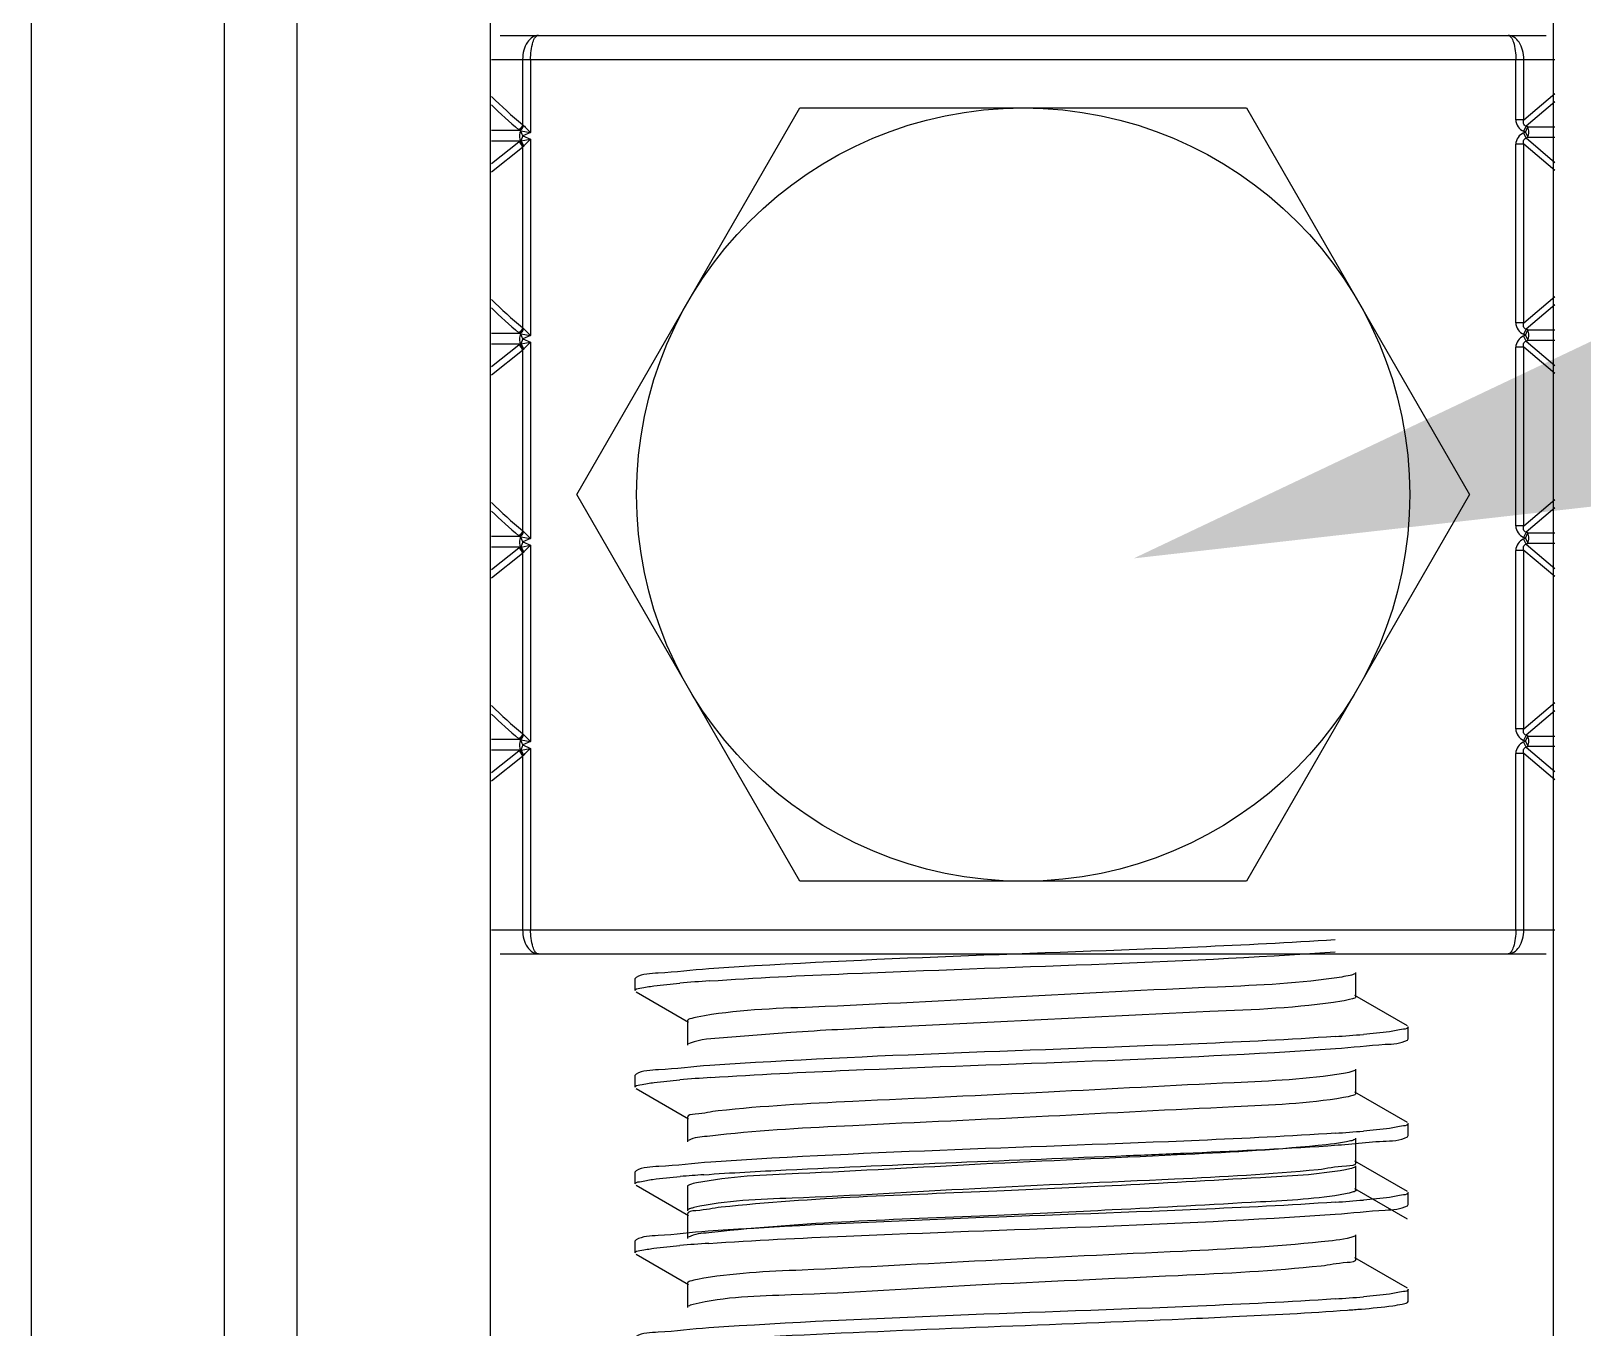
# Model space of a CAD drawing. Extents: x -427546 to -314919, y 698702 to 968782.
# Drawn here: x -415004.5 to -414765.5, y 911028.9 to 911228.6 of the extents above; entities that cross this region are included whole.
import ezdxf

# ---------------------------------------------------------------- set-up
doc = ezdxf.new("R2010")
doc.units = 0
doc.header["$LTSCALE"] = 1000
doc.header["$MEASUREMENT"] = 0
doc.layers.get('0').update_dxf_attribs({"linetype": 'CONTINUOUS'})

msp = doc.modelspace()

# ---------------------------------------------------------------- linework, layer by layer
at = {"linetype": 'CONTINUOUS'}
for p, q in [((-415004.48, 912764.98), (-415004.48, 909801.84)), ((-414974.72, 912764.98), (-414974.72, 909801.84)), ((-414963.55, 912764.98), (-414963.55, 909801.84)), ((-414933.79, 912764.98), (-414933.79, 909801.84)), ((-414770.08, 912764.98), (-414770.08, 909801.84)), ((-414932.25, 911227.89), (-414771.14, 911227.89)), ((-414933.55, 911224.17), (-414769.84, 911224.17)), ((-414928.78, 911224.17), (-414928.78, 911214.17)), ((-414927.55, 911224.17), (-414927.55, 911212.95)), ((-414775.84, 911214.89), (-414775.84, 911224.17)), ((-414774.61, 911214.89), (-414774.61, 911224.17)), ((-414920.44, 911157.2), (-414886.07, 911216.73)), ((-414886.07, 911216.73), (-414817.32, 911216.73)), ((-414817.32, 911216.73), (-414782.95, 911157.2)), ((-414774.61, 911214.89), (-414769.84, 911218.94)), ((-414769.84, 911217.68), (-414774.26, 911213.92)), ((-414774.61, 911214.89), (-414775.84, 911214.89)), ((-414929.18, 911213.24), (-414933.55, 911213.24)), ((-414929.1, 911213.22), (-414929.18, 911213.24)), ((-414929.08, 911213.21), (-414927.55, 911212.95)), ((-414928.74, 911212.43), (-414929.08, 911211.64)), ((-414929.08, 911211.64), (-414927.55, 911211.91)), ((-414928.68, 911214.05), (-414928.78, 911214.17)), ((-414927.55, 911212.95), (-414928.74, 911212.43)), ((-414928.74, 911212.43), (-414927.55, 911211.91)), ((-414928.64, 911214.01), (-414928.68, 911214.05)), ((-414927.55, 911211.91), (-414927.55, 911181.69)), ((-414774.64, 911212.89), (-414774.37, 911213.01)), ((-414774.26, 911212.1), (-414774.64, 911212.89)), ((-414774.26, 911213.92), (-414774.63, 911213.13)), ((-414774.37, 911213.01), (-414774.63, 911213.13)), ((-414774.37, 911213.01), (-414774, 911213.8)), ((-414774.37, 911213.01), (-414774, 911212.22)), ((-414774, 911213.8), (-414774.26, 911213.92)), ((-414774.26, 911212.1), (-414774, 911212.22)), ((-414774.26, 911212.1), (-414769.84, 911208.34)), ((-414774, 911213.8), (-414769.84, 911213.8)), ((-414774, 911212.22), (-414769.84, 911212.22)), ((-414929.2, 911211.61), (-414933.55, 911211.62)), ((-414933.55, 911208.19), (-414929.36, 911211.5)), ((-414933.55, 911206.91), (-414928.78, 911210.68)), ((-414929.2, 911211.61), (-414929.11, 911211.63)), ((-414929.11, 911211.63), (-414929.08, 911211.64)), ((-414928.78, 911210.68), (-414928.7, 911210.79)), ((-414928.78, 911210.68), (-414928.78, 911182.92)), ((-414928.7, 911210.79), (-414928.65, 911210.83)), ((-414928.65, 911210.83), (-414928.62, 911210.86)), ((-414774.61, 911211.13), (-414775.84, 911211.13)), ((-414775.84, 911183.64), (-414775.84, 911211.13)), ((-414774.61, 911183.64), (-414774.61, 911211.13)), ((-414769.84, 911207.08), (-414774.61, 911211.13)), ((-414774.61, 911183.64), (-414769.84, 911187.69)), ((-414769.84, 911186.42), (-414774.26, 911182.67)), ((-414774.61, 911183.64), (-414775.84, 911183.64)), ((-414929.18, 911181.98), (-414933.55, 911181.98)), ((-414929.1, 911181.97), (-414929.18, 911181.98)), ((-414929.08, 911181.96), (-414927.55, 911181.69)), ((-414928.74, 911181.17), (-414929.08, 911180.39)), ((-414928.68, 911182.8), (-414928.78, 911182.92)), ((-414927.55, 911181.69), (-414928.74, 911181.17)), ((-414928.74, 911181.17), (-414927.55, 911180.65)), ((-414928.64, 911182.75), (-414928.68, 911182.8)), ((-414774.64, 911181.63), (-414774.37, 911181.76)), ((-414774.26, 911180.84), (-414774.64, 911181.63)), ((-414774.26, 911182.67), (-414774.63, 911181.88)), ((-414774.37, 911181.76), (-414774.63, 911181.88)), ((-414774.37, 911181.76), (-414774, 911182.55)), ((-414774.37, 911181.76), (-414774, 911180.97)), ((-414774, 911182.55), (-414774.26, 911182.67)), ((-414774.26, 911180.84), (-414774, 911180.97)), ((-414774.26, 911180.84), (-414769.84, 911177.09)), ((-414774, 911182.55), (-414769.84, 911182.55)), ((-414774, 911180.97), (-414769.84, 911180.97)), ((-414929.2, 911180.35), (-414933.55, 911180.37)), ((-414933.55, 911176.93), (-414929.36, 911180.25)), ((-414933.55, 911175.66), (-414928.78, 911179.43)), ((-414929.2, 911180.35), (-414929.11, 911180.38)), ((-414929.11, 911180.38), (-414929.08, 911180.39)), ((-414929.08, 911180.39), (-414927.55, 911180.65)), ((-414928.78, 911179.43), (-414928.7, 911179.53)), ((-414928.78, 911179.43), (-414928.78, 911151.66)), ((-414928.7, 911179.53), (-414928.65, 911179.58)), ((-414928.65, 911179.58), (-414928.62, 911179.61)), ((-414927.55, 911180.65), (-414927.55, 911150.44)), ((-414774.61, 911179.87), (-414775.84, 911179.87)), ((-414775.84, 911152.38), (-414775.84, 911179.87)), ((-414774.61, 911152.38), (-414774.61, 911179.87)), ((-414769.84, 911175.82), (-414774.61, 911179.87)), ((-414886.07, 911097.67), (-414920.44, 911157.2)), ((-414782.95, 911157.2), (-414817.32, 911097.67)), ((-414774.61, 911152.38), (-414769.84, 911156.43)), ((-414769.84, 911155.17), (-414774.26, 911151.41)), ((-414774.61, 911152.38), (-414775.84, 911152.38)), ((-414929.18, 911150.73), (-414933.55, 911150.73)), ((-414929.1, 911150.71), (-414929.18, 911150.73)), ((-414929.08, 911150.7), (-414927.55, 911150.44)), ((-414928.74, 911149.92), (-414929.08, 911149.13)), ((-414928.68, 911151.54), (-414928.78, 911151.66)), ((-414927.55, 911150.44), (-414928.74, 911149.92)), ((-414928.74, 911149.92), (-414927.55, 911149.4)), ((-414928.64, 911151.5), (-414928.68, 911151.54)), ((-414774.64, 911150.38), (-414774.37, 911150.5)), ((-414774.26, 911149.59), (-414774.64, 911150.38)), ((-414774.26, 911151.41), (-414774.63, 911150.62)), ((-414774.37, 911150.5), (-414774.63, 911150.62)), ((-414774.37, 911150.5), (-414774, 911151.29)), ((-414774.37, 911150.5), (-414774, 911149.71)), ((-414774, 911151.29), (-414774.26, 911151.41)), ((-414774.26, 911149.59), (-414774, 911149.71)), ((-414774, 911151.29), (-414769.84, 911151.29)), ((-414774, 911149.71), (-414769.84, 911149.71)), ((-414929.2, 911149.1), (-414933.55, 911149.11)), ((-414933.55, 911145.68), (-414929.36, 911149)), ((-414933.55, 911144.41), (-414928.78, 911148.18)), ((-414929.2, 911149.1), (-414929.11, 911149.12)), ((-414929.11, 911149.12), (-414929.08, 911149.13)), ((-414929.08, 911149.13), (-414927.55, 911149.4)), ((-414928.78, 911148.18), (-414928.7, 911148.28)), ((-414928.78, 911148.18), (-414928.78, 911120.41)), ((-414928.7, 911148.28), (-414928.65, 911148.32)), ((-414928.65, 911148.32), (-414928.62, 911148.35)), ((-414927.55, 911149.4), (-414927.55, 911119.18)), ((-414774.61, 911148.62), (-414775.84, 911148.62)), ((-414775.84, 911121.13), (-414775.84, 911148.62)), ((-414774.61, 911121.13), (-414774.61, 911148.62)), ((-414769.84, 911144.57), (-414774.61, 911148.62)), ((-414774.26, 911149.59), (-414769.84, 911145.83)), ((-414774.61, 911121.13), (-414769.84, 911125.18)), ((-414769.84, 911123.92), (-414774.26, 911120.16)), ((-414774.61, 911121.13), (-414775.84, 911121.13)), ((-414929.18, 911119.48), (-414933.55, 911119.48)), ((-414929.1, 911119.46), (-414929.18, 911119.48)), ((-414929.08, 911119.45), (-414927.55, 911119.18)), ((-414928.74, 911118.66), (-414929.08, 911117.88)), ((-414928.68, 911120.29), (-414928.78, 911120.41)), ((-414927.55, 911119.18), (-414928.74, 911118.66)), ((-414928.74, 911118.66), (-414927.55, 911118.14)), ((-414928.64, 911120.25), (-414928.68, 911120.29)), ((-414774.64, 911119.12), (-414774.37, 911119.25)), ((-414774.26, 911118.33), (-414774.64, 911119.12)), ((-414774.26, 911120.16), (-414774.63, 911119.37)), ((-414774.37, 911119.25), (-414774.63, 911119.37)), ((-414774.37, 911119.25), (-414774, 911120.04)), ((-414774.37, 911119.25), (-414774, 911118.46)), ((-414774, 911120.04), (-414774.26, 911120.16)), ((-414774, 911120.04), (-414769.84, 911120.04)), ((-414929.2, 911117.84), (-414933.55, 911117.86)), ((-414933.55, 911114.42), (-414929.36, 911117.74)), ((-414933.55, 911113.15), (-414928.78, 911116.92)), ((-414929.2, 911117.84), (-414929.11, 911117.87)), ((-414929.11, 911117.87), (-414929.08, 911117.88)), ((-414929.08, 911117.88), (-414927.55, 911118.14)), ((-414928.78, 911116.92), (-414928.7, 911117.02)), ((-414928.78, 911116.92), (-414928.78, 911090.22)), ((-414928.7, 911117.02), (-414928.65, 911117.07)), ((-414928.65, 911117.07), (-414928.62, 911117.1)), ((-414927.55, 911118.14), (-414927.55, 911090.22)), ((-414774.61, 911117.36), (-414775.84, 911117.36)), ((-414775.84, 911090.22), (-414775.84, 911117.36)), ((-414774.61, 911090.22), (-414774.61, 911117.36)), ((-414769.84, 911113.31), (-414774.61, 911117.36)), ((-414774.26, 911118.33), (-414774, 911118.46)), ((-414774.26, 911118.33), (-414769.84, 911114.58)), ((-414774, 911118.46), (-414769.84, 911118.46)), ((-414817.32, 911097.67), (-414886.07, 911097.67)), ((-414933.55, 911090.22), (-414769.84, 911090.22)), ((-414932.25, 911086.5), (-414771.14, 911086.5)), ((-414911.32, 911082.87), (-414911.46, 911082.7)), ((-414800.46, 911079.91), (-414800.46, 911083.63)), ((-414911.46, 911080.84), (-414911.46, 911082.7)), ((-414911.46, 911080.84), (-414911.46, 911082.7)), ((-414911.32, 911080.68), (-414903.25, 911076)), ((-414792.54, 911075.43), (-414800.62, 911080.1)), ((-414903.41, 911076.19), (-414903.41, 911072.47)), ((-414792.54, 911073.24), (-414792.4, 911073.4)), ((-414792.4, 911073.4), (-414792.4, 911075.26)), ((-414792.4, 911073.4), (-414792.4, 911075.26)), ((-414902.99, 911072.77), (-414903.25, 911072.66)), ((-414800.46, 911065.03), (-414800.46, 911068.75)), ((-414911.32, 911067.98), (-414911.46, 911067.82)), ((-414911.46, 911065.96), (-414911.46, 911067.82)), ((-414911.46, 911065.96), (-414911.46, 911067.82)), ((-414911.32, 911065.8), (-414903.25, 911061.12)), ((-414792.54, 911060.54), (-414800.62, 911065.22)), ((-414903.41, 911061.31), (-414903.41, 911057.59)), ((-414792.4, 911058.52), (-414792.4, 911060.38)), ((-414792.4, 911058.52), (-414792.4, 911060.38)), ((-414800.46, 911054.41), (-414800.46, 911058.13)), ((-414792.54, 911058.36), (-414792.4, 911058.52)), ((-414792.54, 911049.92), (-414800.62, 911054.6)), ((-414911.32, 911053.1), (-414911.46, 911052.94)), ((-414911.46, 911051.08), (-414911.46, 911052.94)), ((-414911.46, 911051.08), (-414911.46, 911052.94)), ((-414800.46, 911050.15), (-414800.46, 911053.87)), ((-414911.32, 911050.91), (-414903.25, 911046.24)), ((-414903.41, 911050.69), (-414903.41, 911046.97)), ((-414792.54, 911045.66), (-414800.62, 911050.34)), ((-414792.4, 911047.9), (-414792.4, 911049.76)), ((-414792.4, 911047.9), (-414792.4, 911049.76)), ((-414792.54, 911047.73), (-414792.4, 911047.9)), ((-414903.41, 911046.43), (-414903.41, 911042.71)), ((-414911.32, 911042.48), (-414911.46, 911042.32)), ((-414911.46, 911040.46), (-414911.46, 911042.32)), ((-414911.46, 911040.46), (-414911.46, 911042.32)), ((-414800.46, 911039.53), (-414800.46, 911043.25)), ((-414911.32, 911040.29), (-414903.25, 911035.62)), ((-414792.54, 911035.04), (-414800.62, 911039.71)), ((-414903.41, 911035.81), (-414903.41, 911032.08)), ((-414792.54, 911032.85), (-414792.4, 911033.01)), ((-414792.4, 911033.01), (-414792.4, 911034.87)), ((-414792.4, 911033.01), (-414792.4, 911034.87))]:
    msp.add_line(p, q, dxfattribs=at)
msp.add_circle((-414851.7, 911157.2), 59.53, dxfattribs=at)
for centre, radius, start, end in [((-414887.58, 911264.45), 65.01, 224.9882, 230.6634), ((-414887.27, 911263.85), 65.73, 225.2411, 230.1872), ((-414928.62, 911214.25), 1.16, 230.2237, 240.9585), ((-414928.64, 911210.59), 1.16, 119.1442, 128.3025), ((-414887.58, 911233.2), 65.01, 224.9882, 230.6634), ((-414887.27, 911232.6), 65.73, 225.2411, 230.1872), ((-414928.62, 911183), 1.16, 230.2237, 240.9585), ((-414928.64, 911179.34), 1.16, 119.1442, 128.3025), ((-414887.58, 911201.94), 65.01, 224.9882, 230.6634), ((-414887.27, 911201.34), 65.73, 225.2411, 230.1872), ((-414928.62, 911151.74), 1.16, 230.2237, 240.9585), ((-414928.64, 911148.08), 1.16, 119.1442, 128.3025), ((-414887.58, 911170.69), 65.01, 224.9882, 230.6634), ((-414887.27, 911170.09), 65.73, 225.2411, 230.1872), ((-414928.62, 911120.49), 1.16, 230.2237, 240.9585), ((-414928.64, 911116.83), 1.16, 119.1442, 128.3025), ((-414882.81, 910823.01), 259.9, 93.7876, 94.8061), ((-414820.76, 911329.44), 256.23, 273.8296, 274.8033), ((-414882.55, 910804.91), 263.12, 93.7545, 94.8055), ((-414820.72, 911313.96), 255.63, 273.8359, 274.8035), ((-414883.97, 910807.81), 245.28, 93.9506, 94.8036), ((-414820.74, 911303.62), 255.91, 273.8329, 274.8033), ((-414883.01, 910785.21), 257.3, 93.8155, 94.8057), ((-414820.77, 911289.12), 256.3, 273.8289, 274.8033)]:
    msp.add_arc(centre, radius, start, end, dxfattribs=at)
for points, knots in [([(-414926.35, 911227.89), (-414926.67, 911227.89), (-414927.36, 911227.67), (-414928.15, 911226.81), (-414928.67, 911225.6), (-414928.78, 911224.66), (-414928.78, 911224.17)], [0, 0, 0, 0, 0.195972, 0.42512, 0.697797, 1, 1, 1, 1]), ([(-414927.55, 911224.17), (-414927.55, 911225.07), (-414927.41, 911226.28), (-414926.94, 911227.55), (-414926.53, 911227.89), (-414926.35, 911227.89)], [0, 0, 0, 0, 0.657525, 0.871922, 1, 1, 1, 1]), ([(-414777.04, 911227.89), (-414776.86, 911227.89), (-414776.45, 911227.55), (-414775.98, 911226.28), (-414775.84, 911225.07), (-414775.84, 911224.17)], [0, 0, 0, 0, 0.128078, 0.342475, 1, 1, 1, 1]), ([(-414774.61, 911224.17), (-414774.61, 911224.66), (-414774.72, 911225.6), (-414775.24, 911226.81), (-414776.03, 911227.67), (-414776.72, 911227.89), (-414777.04, 911227.89)], [0, 0, 0, 0, 0.302203, 0.57488, 0.804028, 1, 1, 1, 1]), ([(-414775.84, 911214.89), (-414775.84, 911214.52), (-414775.59, 911213.76), (-414774.97, 911213.29), (-414774.63, 911213.13)], [0, 0, 0, 0, 0.499355, 1, 1, 1, 1]), ([(-414774.26, 911213.92), (-414774.44, 911213.98), (-414774.73, 911214.33), (-414774.65, 911214.71), (-414774.61, 911214.89)], [0, 0, 0, 0, 0.502447, 1, 1, 1, 1]), ([(-414929.09, 911213.23), (-414929.15, 911213.12), (-414929.32, 911212.6), (-414929.28, 911212), (-414929.11, 911211.63)], [0, 0, 0, 0, 0.236634, 1, 1, 1, 1]), ([(-414928.74, 911212.43), (-414928.77, 911212.5), (-414928.89, 911212.77), (-414929.03, 911213.03), (-414929.09, 911213.23)], [0, 0, 0, 0, 0.285481, 1, 1, 1, 1]), ([(-414928.64, 911214.01), (-414928.55, 911213.93), (-414928.18, 911213.59), (-414927.82, 911213.23), (-414927.55, 911212.95)], [0, 0, 0, 0, 0.225254, 1, 1, 1, 1]), ([(-414928.62, 911210.86), (-414928.53, 911210.94), (-414928.17, 911211.28), (-414927.82, 911211.63), (-414927.55, 911211.91)], [0, 0, 0, 0, 0.226794, 1, 1, 1, 1]), ([(-414774.64, 911212.89), (-414774.97, 911212.73), (-414775.59, 911212.26), (-414775.84, 911211.5), (-414775.84, 911211.13)], [0, 0, 0, 0, 0.500643, 1, 1, 1, 1]), ([(-414774.61, 911211.13), (-414774.65, 911211.31), (-414774.73, 911211.69), (-414774.44, 911212.04), (-414774.26, 911212.1)], [0, 0, 0, 0, 0.49632, 1, 1, 1, 1]), ([(-414774, 911212.22), (-414773.89, 911212.46), (-414773.81, 911213.01), (-414773.89, 911213.56), (-414774, 911213.8)], [0, 0, 0, 0, 0.500048, 1, 1, 1, 1]), ([(-414775.84, 911183.64), (-414775.84, 911183.27), (-414775.59, 911182.51), (-414774.97, 911182.04), (-414774.63, 911181.88)], [0, 0, 0, 0, 0.499355, 1, 1, 1, 1]), ([(-414774.26, 911182.67), (-414774.44, 911182.72), (-414774.73, 911183.07), (-414774.65, 911183.46), (-414774.61, 911183.64)], [0, 0, 0, 0, 0.502447, 1, 1, 1, 1]), ([(-414929.09, 911181.98), (-414929.15, 911181.86), (-414929.32, 911181.35), (-414929.28, 911180.75), (-414929.11, 911180.38)], [0, 0, 0, 0, 0.236634, 1, 1, 1, 1]), ([(-414928.74, 911181.17), (-414928.77, 911181.25), (-414928.89, 911181.52), (-414929.03, 911181.78), (-414929.09, 911181.98)], [0, 0, 0, 0, 0.285481, 1, 1, 1, 1]), ([(-414928.64, 911182.75), (-414928.55, 911182.68), (-414928.18, 911182.33), (-414927.82, 911181.97), (-414927.55, 911181.69)], [0, 0, 0, 0, 0.225254, 1, 1, 1, 1]), ([(-414774.64, 911181.63), (-414774.97, 911181.47), (-414775.59, 911181), (-414775.84, 911180.24), (-414775.84, 911179.87)], [0, 0, 0, 0, 0.500643, 1, 1, 1, 1]), ([(-414774.61, 911179.87), (-414774.65, 911180.05), (-414774.73, 911180.44), (-414774.44, 911180.79), (-414774.26, 911180.84)], [0, 0, 0, 0, 0.49632, 1, 1, 1, 1]), ([(-414774, 911180.97), (-414773.89, 911181.21), (-414773.81, 911181.76), (-414773.89, 911182.3), (-414774, 911182.55)], [0, 0, 0, 0, 0.500048, 1, 1, 1, 1]), ([(-414928.62, 911179.61), (-414928.53, 911179.68), (-414928.17, 911180.02), (-414927.82, 911180.38), (-414927.55, 911180.65)], [0, 0, 0, 0, 0.226794, 1, 1, 1, 1]), ([(-414775.84, 911152.38), (-414775.84, 911152.01), (-414775.59, 911151.26), (-414774.97, 911150.78), (-414774.63, 911150.62)], [0, 0, 0, 0, 0.499355, 1, 1, 1, 1]), ([(-414774.26, 911151.41), (-414774.44, 911151.47), (-414774.73, 911151.82), (-414774.65, 911152.2), (-414774.61, 911152.38)], [0, 0, 0, 0, 0.502447, 1, 1, 1, 1]), ([(-414929.09, 911150.72), (-414929.15, 911150.61), (-414929.32, 911150.09), (-414929.28, 911149.5), (-414929.11, 911149.12)], [0, 0, 0, 0, 0.236634, 1, 1, 1, 1]), ([(-414928.74, 911149.92), (-414928.77, 911149.99), (-414928.89, 911150.26), (-414929.03, 911150.52), (-414929.09, 911150.72)], [0, 0, 0, 0, 0.285481, 1, 1, 1, 1]), ([(-414928.64, 911151.5), (-414928.55, 911151.42), (-414928.18, 911151.08), (-414927.82, 911150.72), (-414927.55, 911150.44)], [0, 0, 0, 0, 0.225254, 1, 1, 1, 1]), ([(-414774.64, 911150.38), (-414774.97, 911150.22), (-414775.59, 911149.75), (-414775.84, 911148.99), (-414775.84, 911148.62)], [0, 0, 0, 0, 0.500643, 1, 1, 1, 1]), ([(-414774, 911149.71), (-414773.89, 911149.95), (-414773.81, 911150.5), (-414773.89, 911151.05), (-414774, 911151.29)], [0, 0, 0, 0, 0.500048, 1, 1, 1, 1]), ([(-414928.62, 911148.35), (-414928.53, 911148.43), (-414928.17, 911148.77), (-414927.82, 911149.12), (-414927.55, 911149.4)], [0, 0, 0, 0, 0.226794, 1, 1, 1, 1]), ([(-414774.61, 911148.62), (-414774.65, 911148.8), (-414774.73, 911149.18), (-414774.44, 911149.53), (-414774.26, 911149.59)], [0, 0, 0, 0, 0.49632, 1, 1, 1, 1]), ([(-414775.84, 911121.13), (-414775.84, 911120.76), (-414775.59, 911120), (-414774.97, 911119.53), (-414774.63, 911119.37)], [0, 0, 0, 0, 0.499355, 1, 1, 1, 1]), ([(-414774.26, 911120.16), (-414774.44, 911120.21), (-414774.73, 911120.57), (-414774.65, 911120.95), (-414774.61, 911121.13)], [0, 0, 0, 0, 0.502447, 1, 1, 1, 1]), ([(-414929.09, 911119.47), (-414929.15, 911119.36), (-414929.32, 911118.84), (-414929.28, 911118.24), (-414929.11, 911117.87)], [0, 0, 0, 0, 0.236634, 1, 1, 1, 1]), ([(-414928.74, 911118.66), (-414928.77, 911118.74), (-414928.89, 911119.01), (-414929.03, 911119.27), (-414929.09, 911119.47)], [0, 0, 0, 0, 0.285481, 1, 1, 1, 1]), ([(-414928.64, 911120.25), (-414928.55, 911120.17), (-414928.18, 911119.82), (-414927.82, 911119.46), (-414927.55, 911119.18)], [0, 0, 0, 0, 0.225254, 1, 1, 1, 1]), ([(-414774.64, 911119.12), (-414774.97, 911118.97), (-414775.59, 911118.49), (-414775.84, 911117.74), (-414775.84, 911117.36)], [0, 0, 0, 0, 0.500643, 1, 1, 1, 1]), ([(-414774, 911118.46), (-414773.89, 911118.7), (-414773.81, 911119.25), (-414773.89, 911119.79), (-414774, 911120.04)], [0, 0, 0, 0, 0.500048, 1, 1, 1, 1]), ([(-414928.62, 911117.1), (-414928.53, 911117.17), (-414928.17, 911117.52), (-414927.82, 911117.87), (-414927.55, 911118.14)], [0, 0, 0, 0, 0.226794, 1, 1, 1, 1]), ([(-414774.61, 911117.36), (-414774.65, 911117.54), (-414774.73, 911117.93), (-414774.44, 911118.28), (-414774.26, 911118.33)], [0, 0, 0, 0, 0.49632, 1, 1, 1, 1]), ([(-414928.78, 911090.22), (-414928.78, 911089.74), (-414928.67, 911088.8), (-414928.15, 911087.58), (-414927.36, 911086.73), (-414926.67, 911086.5), (-414926.35, 911086.5)], [0, 0, 0, 0, 0.302203, 0.57488, 0.804028, 1, 1, 1, 1]), ([(-414926.35, 911086.5), (-414926.53, 911086.5), (-414926.94, 911086.85), (-414927.41, 911088.12), (-414927.55, 911089.33), (-414927.55, 911090.22)], [0, 0, 0, 0, 0.128078, 0.342475, 1, 1, 1, 1]), ([(-414775.84, 911090.22), (-414775.84, 911089.33), (-414775.98, 911088.12), (-414776.45, 911086.85), (-414776.86, 911086.5), (-414777.04, 911086.5)], [0, 0, 0, 0, 0.657525, 0.871922, 1, 1, 1, 1]), ([(-414777.04, 911086.5), (-414776.72, 911086.5), (-414776.03, 911086.73), (-414775.24, 911087.58), (-414774.72, 911088.8), (-414774.61, 911089.74), (-414774.61, 911090.22)], [0, 0, 0, 0, 0.195972, 0.42512, 0.697797, 1, 1, 1, 1]), ([(-414803.66, 911088.66), (-414810.69, 911088.19), (-414842.85, 911086.64), (-414875.05, 911085.89), (-414900.13, 911084.19)], [0, 0, 0, 0, 0.219101, 1, 1, 1, 1]), ([(-414899.97, 911082.34), (-414892.91, 911082.82), (-414860.81, 911084.36), (-414828.66, 911085.1), (-414803.65, 911086.8)], [0, 0, 0, 0, 0.220145, 1, 1, 1, 1]), ([(-414900.13, 911084.19), (-414902.72, 911084.01), (-414906.35, 911083.51), (-414910.31, 911083.45), (-414911.32, 911082.87)], [0, 0, 0, 0, 0.690488, 1, 1, 1, 1]), ([(-414802.65, 911082.94), (-414808.96, 911081.93), (-414825.89, 911081.25), (-414853.05, 911079.89), (-414879.72, 911078.4), (-414896.06, 911077.88), (-414901.89, 911076.77)], [0, 0, 0, 0, 0.192752, 0.509476, 0.820909, 1, 1, 1, 1]), ([(-414800.62, 911083.45), (-414800.84, 911083.32), (-414801.53, 911083.14), (-414802.21, 911083.01), (-414802.65, 911082.94)], [0, 0, 0, 0, 0.367273, 1, 1, 1, 1]), ([(-414911.46, 911080.84), (-414911.46, 911081.12), (-414910.03, 911081.29), (-414909.3, 911081.49), (-414908.58, 911081.58)], [0, 0, 0, 0, 0.271407, 1, 1, 1, 1]), ([(-414802.65, 911079.22), (-414809.36, 911078.15), (-414827.28, 911077.49), (-414850.73, 911076.24), (-414872.23, 911075.23), (-414886.17, 911074.57), (-414896.09, 911073.67), (-414901.36, 911073.36), (-414902.99, 911072.77)], [0, 0, 0, 0, 0.202669, 0.533226, 0.70113, 0.845024, 0.948509, 1, 1, 1, 1]), ([(-414800.46, 911079.91), (-414800.46, 911079.7), (-414801.51, 911079.45), (-414802.1, 911079.31), (-414802.65, 911079.22)], [0, 0, 0, 0, 0.280154, 1, 1, 1, 1]), ([(-414901.89, 911076.77), (-414902.27, 911076.7), (-414902.71, 911076.6), (-414903.41, 911076.35), (-414903.41, 911076.19)], [0, 0, 0, 0, 0.71086, 1, 1, 1, 1]), ([(-414803.65, 911073.78), (-414810.67, 911073.3), (-414842.78, 911071.76), (-414874.92, 911071), (-414899.97, 911069.32)], [0, 0, 0, 0, 0.21884, 1, 1, 1, 1]), ([(-414803.62, 911071.92), (-414801.05, 911072.1), (-414797.46, 911072.6), (-414793.54, 911072.66), (-414792.54, 911073.24)], [0, 0, 0, 0, 0.690253, 1, 1, 1, 1]), ([(-414792.4, 911075.26), (-414792.4, 911074.99), (-414793.83, 911074.81), (-414794.56, 911074.62), (-414795.28, 911074.52)], [0, 0, 0, 0, 0.271495, 1, 1, 1, 1]), ([(-414899.78, 911067.47), (-414892.71, 911067.94), (-414860.65, 911069.48), (-414828.56, 911070.23), (-414803.62, 911071.92)], [0, 0, 0, 0, 0.220917, 1, 1, 1, 1]), ([(-414899.97, 911069.32), (-414902.6, 911069.14), (-414906.28, 911068.63), (-414910.3, 911068.57), (-414911.32, 911067.98)], [0, 0, 0, 0, 0.690736, 1, 1, 1, 1]), ([(-414800.62, 911068.56), (-414800.81, 911068.45), (-414801.4, 911068.28), (-414801.99, 911068.17), (-414802.36, 911068.1)], [0, 0, 0, 0, 0.373528, 1, 1, 1, 1]), ([(-414911.46, 911065.96), (-414911.46, 911066.24), (-414910.01, 911066.41), (-414909.27, 911066.61), (-414908.54, 911066.71)], [0, 0, 0, 0, 0.271179, 1, 1, 1, 1]), ([(-414802.36, 911068.1), (-414807.92, 911067.16), (-414823.15, 911066.53), (-414848.31, 911065.15), (-414874.8, 911063.95), (-414891.77, 911063.09), (-414898.66, 911062.33)], [0, 0, 0, 0, 0.175288, 0.472203, 0.784406, 1, 1, 1, 1]), ([(-414802.36, 911064.38), (-414807.92, 911063.44), (-414823.15, 911062.81), (-414848.31, 911061.43), (-414874.8, 911060.23), (-414891.77, 911059.37), (-414898.66, 911058.61)], [0, 0, 0, 0, 0.175288, 0.472203, 0.784406, 1, 1, 1, 1]), ([(-414800.46, 911065.03), (-414800.46, 911064.84), (-414801.35, 911064.59), (-414801.88, 911064.47), (-414802.36, 911064.38)], [0, 0, 0, 0, 0.283524, 1, 1, 1, 1]), ([(-414898.66, 911062.33), (-414899.85, 911062.2), (-414900.98, 911061.86), (-414903.41, 911061.74), (-414903.41, 911061.31)], [0, 0, 0, 0, 0.732764, 1, 1, 1, 1]), ([(-414803.62, 911058.9), (-414810.61, 911058.43), (-414842.66, 911056.88), (-414874.76, 911056.12), (-414899.78, 911054.45)], [0, 0, 0, 0, 0.218398, 1, 1, 1, 1]), ([(-414792.4, 911060.38), (-414792.4, 911060.11), (-414793.83, 911059.93), (-414794.55, 911059.73), (-414795.27, 911059.64)], [0, 0, 0, 0, 0.27155, 1, 1, 1, 1]), ([(-414898.66, 911058.61), (-414899.23, 911058.55), (-414900.75, 911058.32), (-414902.4, 911058.27), (-414903.25, 911057.78)], [0, 0, 0, 0, 0.371684, 1, 1, 1, 1]), ([(-414806.28, 911056.99), (-414813.5, 911056.27), (-414830.85, 911055.38), (-414857.55, 911054.23), (-414882.18, 911052.77), (-414896.86, 911052.27), (-414902.02, 911051.24)], [0, 0, 0, 0, 0.227021, 0.543037, 0.835394, 1, 1, 1, 1]), ([(-414835.82, 911055.45), (-414832.85, 911055.57), (-414822.51, 911056.01), (-414812.17, 911056.48), (-414804.8, 911056.96)], [0, 0, 0, 0, 0.286991, 1, 1, 1, 1]), ([(-414800.62, 911057.94), (-414800.82, 911057.82), (-414802.7, 911057.32), (-414804.61, 911057.16), (-414806.28, 911056.99)], [0, 0, 0, 0, 0.122947, 1, 1, 1, 1]), ([(-414804.8, 911056.96), (-414801.96, 911057.15), (-414797.98, 911057.7), (-414793.64, 911057.72), (-414792.54, 911058.36)], [0, 0, 0, 0, 0.692027, 1, 1, 1, 1]), ([(-414899.78, 911054.45), (-414902.45, 911054.27), (-414906.2, 911053.75), (-414910.28, 911053.7), (-414911.32, 911053.1)], [0, 0, 0, 0, 0.691038, 1, 1, 1, 1]), ([(-414900.87, 911052.51), (-414896.65, 911052.81), (-414874.98, 911053.97), (-414853.29, 911054.73), (-414835.82, 911055.45)], [0, 0, 0, 0, 0.194747, 1, 1, 1, 1]), ([(-414800.46, 911054.41), (-414800.46, 911053.88), (-414803.46, 911053.86), (-414804.83, 911053.42), (-414806.28, 911053.27)], [0, 0, 0, 0, 0.265303, 1, 1, 1, 1]), ([(-414911.46, 911051.08), (-414911.46, 911051.33), (-414910.13, 911051.52), (-414909.44, 911051.7), (-414908.76, 911051.79)], [0, 0, 0, 0, 0.272497, 1, 1, 1, 1]), ([(-414806.28, 911053.27), (-414813.63, 911052.54), (-414831.27, 911051.64), (-414858.31, 911050.51), (-414882.9, 911048.92), (-414897.47, 911048.59), (-414902.4, 911047.44)], [0, 0, 0, 0, 0.230195, 0.549984, 0.842214, 1, 1, 1, 1]), ([(-414802.09, 911053.27), (-414806.39, 911052.48), (-414818.43, 911051.89), (-414830.38, 911051.16), (-414838, 911050.8)], [0, 0, 0, 0, 0.364269, 1, 1, 1, 1]), ([(-414800.62, 911053.68), (-414800.79, 911053.58), (-414801.28, 911053.43), (-414801.78, 911053.33), (-414802.09, 911053.27)], [0, 0, 0, 0, 0.380472, 1, 1, 1, 1]), ([(-414902.02, 911051.24), (-414902.37, 911051.17), (-414902.78, 911051.08), (-414903.41, 911050.84), (-414903.41, 911050.69)], [0, 0, 0, 0, 0.707546, 1, 1, 1, 1]), ([(-414838, 911050.8), (-414843.91, 911050.51), (-414863.99, 911049.53), (-414884.11, 911048.98), (-414898.22, 911047.5)], [0, 0, 0, 0, 0.294359, 1, 1, 1, 1]), ([(-414802.09, 911049.55), (-414806.39, 911048.76), (-414818.43, 911048.17), (-414830.38, 911047.44), (-414838, 911047.08)], [0, 0, 0, 0, 0.364269, 1, 1, 1, 1]), ([(-414800.46, 911050.15), (-414800.46, 911049.98), (-414801.21, 911049.73), (-414801.68, 911049.62), (-414802.09, 911049.55)], [0, 0, 0, 0, 0.287487, 1, 1, 1, 1]), ([(-414792.4, 911049.76), (-414792.4, 911049.49), (-414793.83, 911049.31), (-414794.55, 911049.11), (-414795.27, 911049.02)], [0, 0, 0, 0, 0.271522, 1, 1, 1, 1]), ([(-414898.22, 911047.5), (-414899.51, 911047.36), (-414900.74, 911046.98), (-414903.41, 911046.9), (-414903.41, 911046.43)], [0, 0, 0, 0, 0.733679, 1, 1, 1, 1]), ([(-414902.4, 911047.44), (-414902.57, 911047.4), (-414902.86, 911047.32), (-414903.14, 911047.22), (-414903.24, 911047.16)], [0, 0, 0, 0, 0.595252, 1, 1, 1, 1]), ([(-414803.63, 911048.28), (-414810.68, 911047.8), (-414842.88, 911046.25), (-414875.12, 911045.5), (-414900.23, 911043.8)], [0, 0, 0, 0, 0.219186, 1, 1, 1, 1]), ([(-414838, 911047.08), (-414843.91, 911046.79), (-414863.99, 911045.81), (-414884.11, 911045.26), (-414898.22, 911043.78)], [0, 0, 0, 0, 0.294359, 1, 1, 1, 1]), ([(-414803.65, 911046.42), (-414801.08, 911046.59), (-414797.48, 911047.09), (-414793.55, 911047.16), (-414792.54, 911047.73)], [0, 0, 0, 0, 0.690318, 1, 1, 1, 1]), ([(-414900.13, 911041.94), (-414893.08, 911042.42), (-414860.92, 911043.97), (-414828.72, 911044.71), (-414803.65, 911046.42)], [0, 0, 0, 0, 0.219537, 1, 1, 1, 1]), ([(-414900.23, 911043.8), (-414902.8, 911043.62), (-414906.4, 911043.12), (-414910.32, 911043.05), (-414911.32, 911042.48)], [0, 0, 0, 0, 0.690304, 1, 1, 1, 1]), ([(-414898.22, 911043.78), (-414898.85, 911043.71), (-414900.51, 911043.47), (-414902.32, 911043.43), (-414903.25, 911042.89)], [0, 0, 0, 0, 0.373733, 1, 1, 1, 1]), ([(-414805.81, 911042.16), (-414812.91, 911041.42), (-414830.13, 911040.54), (-414856.79, 911039.37), (-414881.65, 911037.94), (-414896.55, 911037.39), (-414901.86, 911036.39)], [0, 0, 0, 0, 0.22252, 0.537346, 0.83163, 1, 1, 1, 1]), ([(-414800.62, 911043.06), (-414800.81, 911042.95), (-414802.53, 911042.47), (-414804.28, 911042.32), (-414805.81, 911042.16)], [0, 0, 0, 0, 0.125114, 1, 1, 1, 1]), ([(-414911.46, 911040.46), (-414911.46, 911040.73), (-414910.04, 911040.9), (-414909.32, 911041.1), (-414908.6, 911041.19)], [0, 0, 0, 0, 0.271566, 1, 1, 1, 1]), ([(-414805.81, 911038.44), (-414813.14, 911037.68), (-414830.87, 911036.77), (-414858.13, 911035.66), (-414882.92, 911033.98), (-414897.63, 911033.75), (-414902.53, 911032.52)], [0, 0, 0, 0, 0.22805, 0.549566, 0.843677, 1, 1, 1, 1]), ([(-414800.46, 911039.53), (-414800.45, 911039.04), (-414803.21, 911038.97), (-414804.47, 911038.57), (-414805.81, 911038.44)], [0, 0, 0, 0, 0.266019, 1, 1, 1, 1]), ([(-414901.86, 911036.39), (-414902.25, 911036.31), (-414902.7, 911036.21), (-414903.41, 911035.97), (-414903.41, 911035.81)], [0, 0, 0, 0, 0.710787, 1, 1, 1, 1]), ([(-414803.65, 911033.39), (-414810.69, 911032.92), (-414842.85, 911031.37), (-414875.05, 911030.62), (-414900.13, 911028.92)], [0, 0, 0, 0, 0.219112, 1, 1, 1, 1]), ([(-414792.4, 911034.87), (-414792.4, 911034.6), (-414793.83, 911034.43), (-414794.56, 911034.23), (-414795.28, 911034.14)], [0, 0, 0, 0, 0.27149, 1, 1, 1, 1]), ([(-414794.79, 911032.34), (-414794.3, 911032.41), (-414793.55, 911032.54), (-414792.78, 911032.71), (-414792.54, 911032.85)], [0, 0, 0, 0, 0.642632, 1, 1, 1, 1]), ([(-414902.53, 911032.52), (-414902.67, 911032.49), (-414902.92, 911032.42), (-414903.15, 911032.33), (-414903.24, 911032.27)], [0, 0, 0, 0, 0.587983, 1, 1, 1, 1]), ([(-414901.8, 911026.94), (-414896.97, 911027.29), (-414872, 911028.62), (-414847, 911029.44), (-414826.85, 911030.32)], [0, 0, 0, 0, 0.19365, 1, 1, 1, 1]), ([(-414826.85, 911030.32), (-414824.39, 911030.43), (-414816.03, 911030.81), (-414807.66, 911031.23), (-414801.76, 911031.67)], [0, 0, 0, 0, 0.293781, 1, 1, 1, 1]), ([(-414801.76, 911031.67), (-414801.04, 911031.72), (-414798.71, 911031.9), (-414796.39, 911032.11), (-414794.79, 911032.34)], [0, 0, 0, 0, 0.307477, 1, 1, 1, 1]), ([(-414900.13, 911028.92), (-414902.72, 911028.74), (-414906.36, 911028.24), (-414910.31, 911028.18), (-414911.32, 911027.6)], [0, 0, 0, 0, 0.690474, 1, 1, 1, 1])]:
    msp.add_open_spline(points, degree=3, knots=knots, dxfattribs=at)
for points in [[(-414928.78, 911214.17), (-414928.87, 911213.85), (-414929.08, 911213.55), (-414929.36, 911213.36)], [(-414928.68, 911214.05), (-414928.75, 911213.74), (-414928.93, 911213.44), (-414929.18, 911213.24)], [(-414929.1, 911213.22), (-414928.88, 911213.43), (-414928.7, 911213.71), (-414928.64, 911214.01)], [(-414928.78, 911210.68), (-414928.86, 911211.01), (-414929.08, 911211.32), (-414929.36, 911211.5)], [(-414928.7, 911210.79), (-414928.77, 911211.1), (-414928.95, 911211.41), (-414929.2, 911211.61)], [(-414928.65, 911210.83), (-414928.71, 911211.13), (-414928.88, 911211.42), (-414929.11, 911211.63)], [(-414928.62, 911210.86), (-414928.69, 911211.15), (-414928.85, 911211.44), (-414929.08, 911211.64)], [(-414928.78, 911182.92), (-414928.87, 911182.6), (-414929.08, 911182.29), (-414929.36, 911182.11)], [(-414928.68, 911182.8), (-414928.75, 911182.49), (-414928.93, 911182.19), (-414929.18, 911181.98)], [(-414929.1, 911181.97), (-414928.88, 911182.18), (-414928.7, 911182.46), (-414928.64, 911182.75)], [(-414928.78, 911179.43), (-414928.86, 911179.75), (-414929.08, 911180.06), (-414929.36, 911180.25)], [(-414928.7, 911179.53), (-414928.77, 911179.85), (-414928.95, 911180.15), (-414929.2, 911180.35)], [(-414928.65, 911179.58), (-414928.71, 911179.88), (-414928.88, 911180.17), (-414929.11, 911180.38)], [(-414928.62, 911179.61), (-414928.69, 911179.9), (-414928.85, 911180.19), (-414929.08, 911180.39)], [(-414928.78, 911151.66), (-414928.87, 911151.34), (-414929.08, 911151.04), (-414929.36, 911150.85)], [(-414928.68, 911151.54), (-414928.75, 911151.23), (-414928.93, 911150.93), (-414929.18, 911150.73)], [(-414929.1, 911150.71), (-414928.88, 911150.92), (-414928.7, 911151.2), (-414928.64, 911151.5)], [(-414928.78, 911148.18), (-414928.86, 911148.5), (-414929.08, 911148.81), (-414929.36, 911149)], [(-414928.7, 911148.28), (-414928.77, 911148.59), (-414928.95, 911148.9), (-414929.2, 911149.1)], [(-414928.65, 911148.32), (-414928.71, 911148.62), (-414928.88, 911148.92), (-414929.11, 911149.12)], [(-414928.62, 911148.35), (-414928.69, 911148.65), (-414928.85, 911148.93), (-414929.08, 911149.13)], [(-414928.78, 911120.41), (-414928.87, 911120.09), (-414929.08, 911119.78), (-414929.36, 911119.6)], [(-414928.68, 911120.29), (-414928.75, 911119.98), (-414928.93, 911119.68), (-414929.18, 911119.48)], [(-414929.1, 911119.46), (-414928.88, 911119.67), (-414928.7, 911119.95), (-414928.64, 911120.25)], [(-414928.78, 911116.92), (-414928.86, 911117.25), (-414929.08, 911117.55), (-414929.36, 911117.74)], [(-414928.7, 911117.02), (-414928.77, 911117.34), (-414928.95, 911117.64), (-414929.2, 911117.84)], [(-414928.65, 911117.07), (-414928.71, 911117.37), (-414928.88, 911117.66), (-414929.11, 911117.87)], [(-414928.62, 911117.1), (-414928.69, 911117.39), (-414928.85, 911117.68), (-414929.08, 911117.88)], [(-414908.58, 911081.58), (-414907.25, 911081.76), (-414905.92, 911081.88), (-414904.58, 911081.99)], [(-414795.28, 911074.52), (-414796.62, 911074.35), (-414797.96, 911074.22), (-414799.31, 911074.11)], [(-414908.54, 911066.71), (-414907.23, 911066.87), (-414905.91, 911067), (-414904.59, 911067.11)], [(-414795.27, 911059.64), (-414796.61, 911059.47), (-414797.96, 911059.34), (-414799.31, 911059.23)], [(-414908.76, 911051.79), (-414907.35, 911051.98), (-414905.93, 911052.11), (-414904.51, 911052.23)], [(-414795.27, 911049.02), (-414796.61, 911048.85), (-414797.96, 911048.72), (-414799.31, 911048.61)], [(-414908.6, 911041.19), (-414907.26, 911041.37), (-414905.92, 911041.49), (-414904.57, 911041.61)], [(-414795.28, 911034.14), (-414796.62, 911033.96), (-414797.96, 911033.84), (-414799.31, 911033.72)]]:
    msp.add_open_spline(points, degree=3, dxfattribs=at)
msp.add_solid([(-414733.95, 911158.77), (-414834.68, 911147.38), (-414743.09, 911190.82)])

doc.saveas('drawing.dxf')
